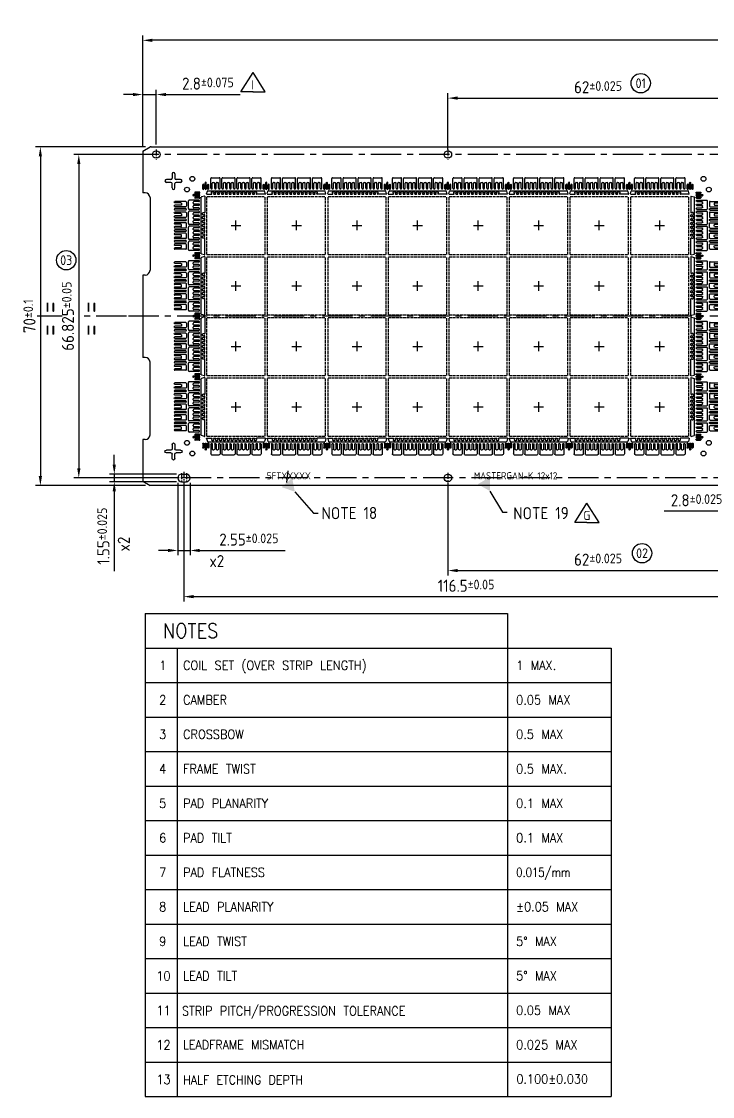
# Model space of a CAD drawing. Extents: x 385 to 747, y -67 to 169.
# Drawn here: x 385.2 to 527.8, y -52.6 to 169.4 of the extents above; entities that cross this region are included whole.
import ezdxf
from ezdxf import colors
from ezdxf.entities.mleader import LeaderData, LeaderLine
from ezdxf.enums import TextEntityAlignment as Align
from ezdxf.math import Vec2, Vec3

# ---------------------------------------------------------------- set-up
doc = ezdxf.new("R2010")
doc.units = 0
for name, pattern in [('AM_ISO02W050', [7.5, 6, -1.5]), ('AXES', [2, 1.25, -0.25, 0.25, -0.25]), ('CONTINU', [0])]:
    doc.linetypes.add(name, pattern=pattern)
for name, color, linetype, lineweight in [('AXIS', 4, 'AXES', 25), ('DIMENSIONS', 3, 'Continuous', 25), ('NOTES', 6, 'CONTINU', 25)]:
    doc.layers.add(name, color=color, linetype=linetype, lineweight=lineweight)
for name, color, linetype in [('bottom leadframe', 7, 'Continuous'), ('leadframe', 7, 'Continuous'), ('Marking(top side)', 200, 'Continuous'), ('Outline', 6, 'AM_ISO02W050'), ('top leadframe', 5, 'Continuous')]:
    doc.layers.add(name, color=color, linetype=linetype)
doc.styles.add('CONVERTER_1', font='txt.shx', dxfattribs={"width": 0.9})
doc.styles.add('CONVERTER_27', font='txt.shx', dxfattribs={"width": 0.8})
doc.styles.get("Standard").update_dxf_attribs({"font": 'ISOCP.SHX', "bigfont": 'bigfont.shx'})
doc.dimstyles.new('ST standard$0', dxfattribs={"dimtxt": 2.5, "dimasz": 2, "dimexe": 1, "dimexo": 1, "dimgap": 1, "dimtad": 1, "dimdec": 3, "dimdsep": 46, "dimtxsty": 'STANDARD', "dimcen": 0, "dimclrd": 3, "dimclre": 3, "dimclrt": 1, "dimadec": 0, "dimazin": 2, "dimtol": 1, "dimtp": 0.1, "dimtm": 0.1, "dimtfac": 0.8, "dimtdec": 3, "dimtmove": 0, "dimatfit": 3, "dimfxl": 1, "dimtolj": 2, "dimlwd": -1, "dimlwe": -1, "dimarcsym": 1})

# ---------------------------------------------------------------- blocks, each defined once
blk = doc.blocks.new('leadframe outline')
for centre in [(-62, 33.41), (0, 33.41), (62, 33.41), (-122.2, -33.41), (-62, -33.41), (0, -33.41), (62, -33.41), (122.2, -33.41)]:
    blk.add_circle(centre, 0.775)
at = {"layer": 'AXIS', "ltscale": 50}
for p, q in [((-18.4, 32.01), (-18.4, 36.01)), ((-2.8, 32.02), (-2.8, 36.02))]:
    blk.add_line(p, q, dxfattribs=at)
at = {"layer": 'AXIS', "ltscale": 5}
for p, q in [((0, -37.72), (0, 37.72)), ((-131.77, 33.68), (-1.55, 33.68)), ((-119.11, 33.41), (128.33, 33.41)), ((-128.33, 0), (128.33, 0)), ((-128.33, -33.41), (128.33, -33.41))]:
    blk.add_line(p, q, dxfattribs=at)
at = {"layer": 'AXIS'}
for p, q in [((-117, 32.41), (-117, 34.41)), ((-116.5, 32.16), (-116.5, 34.66)), ((-116, 32.41), (-116, 34.41)), ((-62, 32.37), (-62, 34.45)), ((62, 32.37), (62, 34.45)), ((116, 32.41), (116, 34.41)), ((116.5, 32.16), (116.5, 34.66)), ((117, 32.41), (117, 34.41)), ((-122.2, -34.45), (-122.2, -32.37)), ((-62, -34.45), (-62, -32.37)), ((62, -34.45), (62, -32.37)), ((122.2, -34.45), (122.2, -32.37))]:
    blk.add_line(p, q, dxfattribs=at)
at = {"layer": 'bottom leadframe', "ltscale": 50}
for centre in [(-18.4, 33.68), (-2.8, 33.68)]:
    blk.add_circle(centre, 0.775, dxfattribs=at)
at = {"layer": 'leadframe', "ltscale": 50}
for p, q in [((-125, 34.1), (-123.44, 35)), ((125, 34.1), (123.44, 35)), ((-125, -34.1), (-123.44, -35)), ((123.27, -35), (123.44, -35)), ((125, -34.1), (123.44, -35))]:
    blk.add_line(p, q, dxfattribs=at)
at = {"layer": 'leadframe'}
for p, q in [((-125, 25.5), (-125, 34.1)), ((-123.44, 35), (123.44, 35)), ((-117, 34.19), (-116, 34.19)), ((117, 34.19), (116, 34.19)), ((125, 25.5), (125, 34.1)), ((-117, 32.64), (-116, 32.64)), ((117, 32.64), (116, 32.64)), ((-124.5, 25.5), (-125, 25.5)), ((-123.5, 24.5), (-123.5, 9.5)), ((123.5, 24.5), (123.5, 9.5)), ((124.5, 25.5), (125, 25.5)), ((-125, -8.5), (-125, 8.5)), ((-124.5, 8.5), (-125, 8.5)), ((124.5, 8.5), (125, 8.5)), ((125, -8.5), (125, 8.5)), ((-124.5, -8.5), (-125, -8.5)), ((124.5, -8.5), (125, -8.5)), ((-123.5, -24.5), (-123.5, -9.5)), ((123.5, -24.5), (123.5, -9.5)), ((-125, -34.1), (-125, -25.5)), ((-124.5, -25.5), (-125, -25.5)), ((124.5, -25.5), (125, -25.5)), ((125, -34.1), (125, -25.5)), ((123.27, -35), (-123.44, -35))]:
    blk.add_line(p, q, dxfattribs=at)
for centre, radius, start, end in [((-117, 33.41), 0.775, 90, 270), ((-116, 33.41), 0.775, 270, 90), ((116, 33.41), 0.775, 90, 270), ((117, 33.41), 0.775, 270, 90), ((-124.5, 24.5), 1, 0, 90), ((124.5, 24.5), 1, 90, 180), ((-124.5, 9.5), 1, 270, 0), ((124.5, 9.5), 1, 180, 270), ((-124.5, -9.5), 1, 0, 90), ((124.5, -9.5), 1, 90, 180), ((-124.5, -24.5), 1, 270, 360), ((124.5, -24.5), 1, 180, 270)]:
    blk.add_arc(centre, radius, start, end, dxfattribs=at)
blk = doc.blocks.new('*D5')
at = {"layer": 'Defpoints', "color": 0, "ltscale": 50, "transparency": 16777216}
for p in [(411.75, 143.56), (389.06, 73.56), (411.75, 73.56)]:
    blk.add_point(p, dxfattribs=at)
at = {"layer": 'DIMENSIONS', "color": 3, "linetype": 'ByBlock', "ltscale": 50, "transparency": 16777216}
for p, q in [((410.75, 143.56), (388.06, 143.56)), ((410.75, 73.56), (388.06, 73.56))]:
    blk.add_line(p, q, dxfattribs=at)
at = {"layer": 'DIMENSIONS', "color": 3, "ltscale": 50, "transparency": 16777216}
blk.add_line((389.06, 141.56), (389.06, 75.56), dxfattribs=at)
for points in [[(388.72, 141.56), (389.39, 141.56), (389.06, 143.56)], [(388.72, 75.56), (389.39, 75.56), (389.06, 73.56)]]:
    blk.add_solid(points, dxfattribs=at)
at = {"layer": 'DIMENSIONS', "color": 1, "ltscale": 50, "transparency": 16777216, "insert": (386.81, 108.56), "char_height": 2.5, "attachment_point": 5, "rotation": 90}
blk.add_mtext('\\A2;70{\\H2;±0.1}', dxfattribs=at)
blk = doc.blocks.new('*D6')
at = {"layer": 'Defpoints', "color": 0, "ltscale": 50, "transparency": 16777216}
for p in [(410.19, 165.55), (410.19, 142.66), (660.19, 142.66)]:
    blk.add_point(p, dxfattribs=at)
at = {"layer": 'DIMENSIONS', "color": 3, "linetype": 'ByBlock', "ltscale": 50, "transparency": 16777216}
for p, q in [((410.19, 143.66), (410.19, 166.55)), ((660.19, 143.66), (660.19, 166.55))]:
    blk.add_line(p, q, dxfattribs=at)
at = {"layer": 'DIMENSIONS', "color": 3, "ltscale": 50, "transparency": 16777216}
blk.add_line((658.19, 165.55), (412.19, 165.55), dxfattribs=at)
for points in [[(412.19, 165.88), (412.19, 165.21), (410.19, 165.55)], [(658.19, 165.88), (658.19, 165.21), (660.19, 165.55)]]:
    blk.add_solid(points, dxfattribs=at)
at = {"layer": 'DIMENSIONS', "color": 1, "ltscale": 50, "transparency": 16777216, "insert": (535.19, 167.8), "char_height": 2.5, "attachment_point": 5}
blk.add_mtext('\\A2;250{\\H2;±0.1}', dxfattribs=at)
blk = doc.blocks.new('*D9')
at = {"layer": 'Defpoints', "color": 0, "ltscale": 50, "transparency": 16777216}
for p in [(535.19, 153.61), (473.19, 141.97), (535.19, 141.97)]:
    blk.add_point(p, dxfattribs=at)
at = {"layer": 'DIMENSIONS', "color": 3, "linetype": 'ByBlock', "ltscale": 50, "transparency": 16777216}
for p, q in [((473.19, 142.97), (473.19, 154.61)), ((535.19, 142.97), (535.19, 154.61))]:
    blk.add_line(p, q, dxfattribs=at)
at = {"layer": 'DIMENSIONS', "color": 3, "ltscale": 50, "transparency": 16777216}
blk.add_line((475.19, 153.61), (533.19, 153.61), dxfattribs=at)
for points in [[(475.19, 153.95), (475.19, 153.28), (473.19, 153.61)], [(533.19, 153.95), (533.19, 153.28), (535.19, 153.61)]]:
    blk.add_solid(points, dxfattribs=at)
at = {"layer": 'DIMENSIONS', "color": 1, "ltscale": 50, "transparency": 16777216, "insert": (504.19, 155.86), "char_height": 2.5, "attachment_point": 5}
blk.add_mtext('\\A2;62{\\H2;±0.025}', dxfattribs=at)
blk = doc.blocks.new('*D10')
at = {"layer": 'Defpoints', "color": 0, "ltscale": 50, "transparency": 16777216}
for p in [(412.99, 141.97), (396.99, 75.15), (418.69, 75.15)]:
    blk.add_point(p, dxfattribs=at)
at = {"layer": 'DIMENSIONS', "color": 3, "linetype": 'ByBlock', "ltscale": 50, "transparency": 16777216}
for p, q in [((411.99, 141.97), (395.99, 141.97)), ((417.69, 75.15), (395.99, 75.15))]:
    blk.add_line(p, q, dxfattribs=at)
at = {"layer": 'DIMENSIONS', "color": 3, "ltscale": 50, "transparency": 16777216}
blk.add_line((396.99, 139.97), (396.99, 77.15), dxfattribs=at)
for points in [[(396.66, 139.97), (397.33, 139.97), (396.99, 141.97)], [(396.66, 77.15), (397.33, 77.15), (396.99, 75.15)]]:
    blk.add_solid(points, dxfattribs=at)
at = {"layer": 'DIMENSIONS', "color": 1, "ltscale": 50, "transparency": 16777216, "insert": (394.74, 108.56), "char_height": 2.5, "attachment_point": 5, "rotation": 90}
blk.add_mtext('\\A2;66.825{\\H2;±0.05}', dxfattribs=at)
blk = doc.blocks.new('*D11')
at = {"layer": 'Defpoints', "color": 0, "ltscale": 50, "transparency": 16777216}
for p in [(473.19, 75.15), (535.19, 75.15), (535.19, 56.02)]:
    blk.add_point(p, dxfattribs=at)
at = {"layer": 'DIMENSIONS', "color": 3, "linetype": 'ByBlock', "ltscale": 50, "transparency": 16777216}
for p, q in [((473.19, 74.15), (473.19, 55.02)), ((535.19, 74.15), (535.19, 55.02))]:
    blk.add_line(p, q, dxfattribs=at)
at = {"layer": 'DIMENSIONS', "color": 3, "ltscale": 50, "transparency": 16777216}
blk.add_line((475.19, 56.02), (533.19, 56.02), dxfattribs=at)
for points in [[(475.19, 56.35), (475.19, 55.69), (473.19, 56.02)], [(533.19, 56.35), (533.19, 55.69), (535.19, 56.02)]]:
    blk.add_solid(points, dxfattribs=at)
at = {"layer": 'DIMENSIONS', "color": 1, "ltscale": 50, "transparency": 16777216, "insert": (504.19, 58.27), "char_height": 2.5, "attachment_point": 5}
blk.add_mtext('\\A2;62{\\H2;±0.025}', dxfattribs=at)
blk = doc.blocks.new('*D14')
at = {"layer": 'Defpoints', "color": 0, "ltscale": 50, "transparency": 16777216}
for p in [(418.69, 75.15), (535.19, 75.15), (535.19, 50.63)]:
    blk.add_point(p, dxfattribs=at)
at = {"layer": 'DIMENSIONS', "color": 3, "linetype": 'ByBlock', "ltscale": 50, "transparency": 16777216}
for p, q in [((418.69, 74.15), (418.69, 49.63)), ((535.19, 74.15), (535.19, 49.63))]:
    blk.add_line(p, q, dxfattribs=at)
at = {"layer": 'DIMENSIONS', "color": 3, "ltscale": 50, "transparency": 16777216}
blk.add_line((420.69, 50.63), (533.19, 50.63), dxfattribs=at)
for points in [[(420.69, 50.97), (420.69, 50.3), (418.69, 50.63)], [(533.19, 50.97), (533.19, 50.3), (535.19, 50.63)]]:
    blk.add_solid(points, dxfattribs=at)
at = {"layer": 'DIMENSIONS', "color": 1, "ltscale": 50, "transparency": 16777216, "insert": (476.94, 52.88), "char_height": 2.5, "attachment_point": 5}
blk.add_mtext('\\A2;116.5{\\H2;±0.05}', dxfattribs=at)
blk = doc.blocks.new('*D21')
at = {"layer": 'Defpoints', "color": 0, "ltscale": 50, "transparency": 16777216}
for p in [(417.42, 75.15), (419.97, 75.15), (419.97, 60.17)]:
    blk.add_point(p, dxfattribs=at)
at = {"layer": 'DIMENSIONS', "color": 3, "linetype": 'ByBlock', "ltscale": 50, "transparency": 16777216}
for p, q in [((417.42, 74.15), (417.42, 59.17)), ((419.97, 74.15), (419.97, 59.17))]:
    blk.add_line(p, q, dxfattribs=at)
at = {"layer": 'DIMENSIONS', "color": 3, "ltscale": 50, "transparency": 16777216}
for p, q in [((415.42, 60.17), (413.42, 60.17)), ((417.42, 60.17), (419.97, 60.17)), ((421.97, 60.17), (439.63, 60.17))]:
    blk.add_line(p, q, dxfattribs=at)
for points in [[(415.42, 60.5), (415.42, 59.84), (417.42, 60.17)], [(421.97, 60.5), (421.97, 59.84), (419.97, 60.17)]]:
    blk.add_solid(points, dxfattribs=at)
at = {"layer": 'DIMENSIONS', "color": 1, "ltscale": 50, "transparency": 16777216, "insert": (432.1, 62.42), "char_height": 2.5, "attachment_point": 5}
blk.add_mtext('\\A2;2.55{\\H2;±0.025}', dxfattribs=at)
blk = doc.blocks.new('*D23')
at = {"layer": 'Defpoints', "color": 0, "ltscale": 50, "transparency": 16777216}
for p in [(418.19, 75.92), (404.32, 74.37), (418.19, 74.37)]:
    blk.add_point(p, dxfattribs=at)
at = {"layer": 'DIMENSIONS', "color": 3, "ltscale": 50, "transparency": 16777216}
for p, q in [((404.32, 77.92), (404.32, 79.92)), ((404.32, 75.92), (404.32, 74.37)), ((404.32, 72.37), (404.32, 55.86))]:
    blk.add_line(p, q, dxfattribs=at)
at = {"layer": 'DIMENSIONS', "color": 3, "linetype": 'ByBlock', "ltscale": 50, "transparency": 16777216}
for p, q in [((417.19, 75.92), (403.32, 75.92)), ((417.19, 74.37), (403.32, 74.37))]:
    blk.add_line(p, q, dxfattribs=at)
at = {"layer": 'DIMENSIONS', "color": 3, "ltscale": 50, "transparency": 16777216}
for points in [[(403.98, 77.92), (404.65, 77.92), (404.32, 75.92)], [(403.98, 72.37), (404.65, 72.37), (404.32, 74.37)]]:
    blk.add_solid(points, dxfattribs=at)
at = {"layer": 'DIMENSIONS', "color": 1, "ltscale": 50, "transparency": 16777216, "insert": (402.07, 63.12), "char_height": 2.5, "attachment_point": 5, "rotation": 90}
blk.add_mtext('\\A2;1.55{\\H2;±0.025}', dxfattribs=at)
blk = doc.blocks.new('_DatumFilled')
at = {"color": 0, "linetype": 'ByBlock'}
blk.add_solid([(0, 0.577), (-1, 0), (0, -0.577)], dxfattribs=at)
blk = doc.blocks.new('*D29')
at = {"layer": 'Defpoints', "color": 0, "ltscale": 50, "transparency": 16777216}
for p in [(535.19, 75.15), (537.99, 74.88), (537.99, 68.28)]:
    blk.add_point(p, dxfattribs=at)
at = {"layer": 'DIMENSIONS', "color": 3, "linetype": 'ByBlock', "ltscale": 50, "transparency": 16777216}
for p, q in [((535.19, 74.15), (535.19, 67.28)), ((537.99, 73.88), (537.99, 67.28))]:
    blk.add_line(p, q, dxfattribs=at)
at = {"layer": 'DIMENSIONS', "color": 3, "ltscale": 50, "transparency": 16777216}
for p, q in [((533.19, 68.28), (517.87, 68.28)), ((537.99, 68.28), (535.19, 68.28)), ((539.99, 68.28), (541.99, 68.28))]:
    blk.add_line(p, q, dxfattribs=at)
for points in [[(533.19, 68.61), (533.19, 67.94), (535.19, 68.28)], [(539.99, 68.61), (539.99, 67.94), (537.99, 68.28)]]:
    blk.add_solid(points, dxfattribs=at)
at = {"layer": 'DIMENSIONS', "color": 1, "ltscale": 50, "transparency": 16777216, "insert": (524.53, 70.53), "char_height": 2.5, "attachment_point": 5}
blk.add_mtext('\\A2;2.8{\\H2;±0.025}', dxfattribs=at)
blk = doc.blocks.new('top fiducial')
at = {"layer": 'top leadframe', "ltscale": 50}
for p, q in [((1.16, 0.12), (-0.06, 0.12)), ((1.16, 0.62), (0.34, 0.62)), ((1.16, 0.38), (0.34, 0.38)), ((1.16, -0.12), (-0.06, -0.12)), ((1.16, -0.38), (0.34, -0.38)), ((1.16, -0.62), (0.34, -0.62))]:
    blk.add_line(p, q, dxfattribs=at)
for centre, start, end in [((-0.06, 0), 90, 270), ((0.34, 0.5), 90, 270), ((1.16, 0.5), 270, 90), ((1.16, 0), 270, 90), ((0.34, -0.5), 90, 270), ((1.16, -0.5), 270, 90)]:
    blk.add_arc(centre, 0.125, start, end, dxfattribs=at)
blk = doc.blocks.new('*U43')
at = {"layer": 'bottom leadframe', "ltscale": 50, "rotation": 270}
blk.add_blockref('top fiducial', (0, 1.15), dxfattribs=at)
blk = doc.blocks.new('*U44')
at = {"layer": 'bottom leadframe', "color": 0, "linetype": 'ByBlock', "lineweight": -2}
for p in [(0, 0), (12.5, 0), (25, 0), (37.5, 0), (50, 0), (62.5, 0), (75, 0), (87.5, 0)]:
    blk.add_blockref('*U43', p, dxfattribs=at)
at = {"layer": 'bottom leadframe', "color": 0, "linetype": 'ByBlock', "lineweight": -2, "transparency": 16777216}
blk.add_blockref('*U43', (100, 0), dxfattribs=at)
blk = doc.blocks.new('*U45')
at = {"layer": 'bottom leadframe', "ltscale": 50}
blk.add_blockref('top fiducial', (-0.65, 0), dxfattribs=at)
blk = doc.blocks.new('*U46')
at = {"layer": 'bottom leadframe', "color": 0, "linetype": 'ByBlock', "lineweight": -2}
for p in [(0, 0), (0, -12.5), (0, -25), (0, -37.5), (0, -50)]:
    blk.add_blockref('*U45', p, dxfattribs=at)
blk = doc.blocks.new('12x12 outline')
at = {"layer": 'AXIS', "ltscale": 50}
for p, q in [((0, -1.05), (0, 0.95)), ((-1, -0.05), (1, -0.05))]:
    blk.add_line(p, q, dxfattribs=at)
at = {"layer": 'Outline', "ltscale": 0.1}
for p, q in [((-6, -6.05), (-6, 5.95)), ((-6, 5.95), (6, 5.95)), ((6, -6.05), (6, 5.95)), ((-6, -6.05), (6, -6.05))]:
    blk.add_line(p, q, dxfattribs=at)
at = {"layer": 'top leadframe', "ltscale": 50}
blk.add_line((0, -0.05), (0, -0.05), dxfattribs=at)
blk = doc.blocks.new('*U57')
at = {"layer": 'leadframe', "ltscale": 50}
blk.add_blockref('12x12 outline', (0, 0.05), dxfattribs=at)
blk = doc.blocks.new('*U58')
at = {"layer": 'leadframe', "color": 0, "linetype": 'ByBlock', "lineweight": -2, "transparency": 16777216}
for p in [(0, 0), (12.5, 0), (25, 0), (37.5, 0), (50, 0), (62.5, 0), (75, 0), (87.5, 0), (0, -12.5), (12.5, -12.5), (25, -12.5), (37.5, -12.5), (50, -12.5), (62.5, -12.5), (75, -12.5), (87.5, -12.5), (0, -25), (12.5, -25), (25, -25), (37.5, -25), (50, -25), (62.5, -25), (75, -25), (87.5, -25), (0, -37.5), (12.5, -37.5), (25, -37.5), (37.5, -37.5), (50, -37.5), (62.5, -37.5), (75, -37.5), (87.5, -37.5)]:
    blk.add_blockref('*U57', p, dxfattribs=at)
blk = doc.blocks.new('external slots vertical A')
at = {"layer": 'top leadframe'}
for p, q in [((0, -1.2), (0, 1.2)), ((2.17, 1.35), (0.15, 1.35)), ((1, 0.7), (1, 0.9)), ((1, -0.1), (1, 0.1)), ((2.17, 1.05), (1.15, 1.05)), ((2.17, 0.55), (1.15, 0.55)), ((2.17, 0.25), (1.15, 0.25)), ((2.17, -1.35), (0.15, -1.35)), ((1, -0.9), (1, -0.7)), ((2.17, -0.25), (1.15, -0.25)), ((2.17, -0.55), (1.15, -0.55)), ((2.17, -1.05), (1.15, -1.05))]:
    blk.add_line(p, q, dxfattribs=at)
for centre, start, end in [((0.15, 1.2), 90, 180), ((1.15, 0.9), 90, 180), ((1.15, 0.7), 180, 270), ((1.15, 0.1), 90, 180), ((2.17, 1.2), 270, 90), ((2.17, 0.4), 270, 90), ((0.15, -1.2), 180, 270), ((1.15, -0.1), 180, 270), ((1.15, -0.7), 90, 180), ((1.15, -0.9), 180, 270), ((2.17, -0.4), 270, 90), ((2.17, -1.2), 270, 90)]:
    blk.add_arc(centre, 0.15, start, end, dxfattribs=at)
blk = doc.blocks.new('lead top horizhontal small')
at = {"layer": 'top leadframe'}
for p, q in [((-0.8, 0), (0.8, 0)), ((-0.95, -2.175), (-0.95, -0.15)), ((-0.65, -2.175), (-0.65, -1.15)), ((-0.5, -1), (-0.3, -1)), ((-0.15, -2.175), (-0.15, -1.15)), ((0.15, -2.175), (0.15, -1.15)), ((0.3, -1), (0.5, -1)), ((0.65, -2.175), (0.65, -1.15)), ((0.95, -2.175), (0.95, -0.15))]:
    blk.add_line(p, q, dxfattribs=at)
for centre, start, end in [((-0.8, -0.15), 90, 180), ((0.8, -0.15), 0, 90), ((-0.8, -2.175), 180, 0), ((-0.5, -1.15), 90, 180), ((-0.3, -1.15), 360, 90), ((0, -2.175), 180, 0), ((0.3, -1.15), 90, 180), ((0.5, -1.15), 0, 90), ((0.8, -2.175), 180, 0)]:
    blk.add_arc(centre, 0.15, start, end, dxfattribs=at)
blk = doc.blocks.new('lead top horizhontal new A')
at = {"layer": 'leadframe', "xscale": -1, "rotation": 180}
for p in [(-29.5, 6.7), (-21, 6.7)]:
    blk.add_blockref('lead top horizhontal small', p, dxfattribs=at)
at = {"layer": 'top leadframe', "ltscale": 50, "xscale": -1, "rotation": 270}
for p in [(-26.8, 6.7), (-23.7, 6.7)]:
    blk.add_blockref('external slots vertical A', p, dxfattribs=at)
blk = doc.blocks.new('lead top new 1')
at = {"layer": 'top leadframe', "ltscale": 50}
for p, q in [((0.01, 0.42), (0.11, 0.52)), ((0.01, 0.27), (0.01, 0.42)), ((0.05, 0.27), (0.01, 0.27)), ((0.05, 0.17), (0.05, 0.27)), ((0.08, 0.11), (0.08, 0.08)), ((0.11, 0.52), (0.41, 0.52)), ((0.41, 0.52), (0.51, 0.42)), ((0.45, 0.11), (0.45, 0.08)), ((0.48, 0.17), (0.48, 0.27)), ((0.51, 0.27), (0.48, 0.27)), ((0.51, 0.42), (0.51, 0.27))]:
    blk.add_line(p, q, dxfattribs=at)
for centre, start, end in [((0, 0.08), 270, 0), ((0, 0.11), 0, 51.3178), ((0.53, 0.11), 128.6822, 180), ((0.53, 0.08), 180, 270)]:
    blk.add_arc(centre, 0.08, start, end, dxfattribs=at)
blk = doc.blocks.new('lead top horizhontal 12x12')
at = {"layer": 'top leadframe', "ltscale": 50}
for p, q in [((-5.81, 0), (5.81, 0)), ((-6.02, -0.75), (-5.06, -0.75)), ((-4.53, -0.75), (-4.26, -0.75)), ((-3.73, -0.75), (-3.46, -0.75)), ((-2.93, -0.75), (-2.66, -0.75)), ((-2.13, -0.75), (-1.86, -0.75)), ((-1.33, -0.75), (-1.06, -0.75)), ((-0.53, -0.75), (-0.26, -0.75)), ((0.27, -0.75), (0.54, -0.75)), ((1.07, -0.75), (1.34, -0.75)), ((1.87, -0.75), (2.14, -0.75)), ((2.67, -0.75), (2.94, -0.75)), ((3.47, -0.75), (3.74, -0.75)), ((6.02, -0.75), (4.27, -0.75))]:
    blk.add_line(p, q, dxfattribs=at)
at = {"layer": 'top leadframe'}
for p, q in [((-6.07, -0.68), (-5.91, -0.07)), ((6.07, -0.68), (5.91, -0.07))]:
    blk.add_line(p, q, dxfattribs=at)
for centre, radius, start, end in [((-5.81, -0.1), 0.1, 90, 165), ((5.81, -0.1), 0.1, 15, 90), ((-6.02, -0.7), 0.05, 165, 270), ((6.02, -0.7), 0.05, 270, 15)]:
    blk.add_arc(centre, radius, start, end, dxfattribs=at)
at = {"layer": 'leadframe', "ltscale": 50}
for p in [(-5.06, -0.75), (-4.26, -0.75)]:
    blk.add_blockref('lead top new 1', p, dxfattribs=at)
at = {"layer": 'top leadframe', "ltscale": 50}
for p in [(-3.46, -0.75), (-2.66, -0.75), (-1.86, -0.75), (-1.06, -0.75), (-0.26, -0.75), (0.54, -0.75), (1.34, -0.75), (2.14, -0.75), (2.94, -0.75), (3.74, -0.75)]:
    blk.add_blockref('lead top new 1', p, dxfattribs=at)
blk = doc.blocks.new('*U59')
at = {"layer": 'leadframe'}
blk.add_blockref('lead top horizhontal 12x12', (0, -0.96), dxfattribs=at)
at = {"layer": 'top leadframe', "xscale": -1, "rotation": 180}
blk.add_blockref('lead top horizhontal new A', (25.25, 8.42), dxfattribs=at)
blk = doc.blocks.new('*U60')
at = {"layer": 'leadframe', "color": 0, "linetype": 'ByBlock', "lineweight": -2, "transparency": 16777216}
for p in [(0, 0), (12.5, 0), (25, 0), (37.5, 0), (50, 0), (62.5, 0), (75, 0), (87.5, 0)]:
    blk.add_blockref('*U59', p, dxfattribs=at)
blk = doc.blocks.new('external slots vertical B')
at = {"layer": 'NOTES'}
blk.add_line((-0.15, 0.55), (-2.375, 0.55), dxfattribs=at)
at = {"layer": 'top leadframe'}
for p, q in [((-0.15, 0.55), (-2.375, 0.55)), ((-1.15, 0.25), (-2.375, 0.25)), ((-1, -0.1), (-1, 0.1)), ((0, -0.4), (0, 0.4)), ((-1.15, -0.25), (-2.375, -0.25)), ((-0.15, -0.55), (-2.375, -0.55))]:
    blk.add_line(p, q, dxfattribs=at)
for centre, start, end in [((-2.375, 0.4), 90, 270), ((-1.15, 0.1), 0, 90), ((-0.15, 0.4), 0, 90), ((-2.375, -0.4), 90, 270), ((-1.15, -0.1), 270, 0), ((-0.15, -0.4), 270, 0)]:
    blk.add_arc(centre, 0.15, start, end, dxfattribs=at)
blk = doc.blocks.new('external slots vertical C')
at = {"layer": 'top leadframe'}
for p, q in [((-0.15, 0.19), (-2.38, 0.19)), ((-0.15, -0.11), (-2.38, -0.11))]:
    blk.add_line(p, q, dxfattribs=at)
for centre, start, end in [((-2.38, 0.04), 90, 270), ((-0.15, 0.04), 270, 90)]:
    blk.add_arc(centre, 0.15, start, end, dxfattribs=at)
blk = doc.blocks.new('external slots vertical')
at = {"layer": 'AXIS', "xscale": -1, "rotation": 180}
for p in [(-37.79, 124.5), (-37.79, 122.3)]:
    blk.add_blockref('external slots vertical B', p, dxfattribs=at)
at = {"layer": 'AXIS'}
for name, p in [('external slots vertical C', (-37.79, 123.36)), ('external slots vertical A', (-37.39, 121.65)), ('external slots vertical C', (-37.79, 121.16)), ('external slots vertical B', (-37.79, 120.1)), ('external slots vertical C', (-37.79, 118.96)), ('external slots vertical B', (-37.79, 117.9)), ('external slots vertical A', (-37.39, 118.55)), ('external slots vertical C', (-37.79, 116.76)), ('external slots vertical B', (-37.79, 115.7))]:
    blk.add_blockref(name, p, dxfattribs=at)
at = {"layer": 'leadframe', "ltscale": 50, "rotation": 90}
for p in [(-37.39, 124.35), (-37.39, 115.85)]:
    blk.add_blockref('lead top horizhontal small', p, dxfattribs=at)
blk = doc.blocks.new('leadframe top 12x12 vertical')
at = {"layer": 'top leadframe', "ltscale": 50}
for p, q in [((0, -5.81), (0, 5.81)), ((0.75, 6.02), (0.75, 2.67)), ((0.75, 1.87), (0.75, 2.14)), ((0.75, 1.07), (0.75, 1.34)), ((0.75, 0.27), (0.75, 0.54)), ((0.75, -0.53), (0.75, -0.26)), ((0.75, -1.33), (0.75, -1.06)), ((0.75, -2.13), (0.75, -1.86)), ((0.75, -6.02), (0.75, -2.66))]:
    blk.add_line(p, q, dxfattribs=at)
at = {"layer": 'top leadframe'}
for p, q in [((0.68, 6.07), (0.07, 5.91)), ((0.68, -6.07), (0.07, -5.91))]:
    blk.add_line(p, q, dxfattribs=at)
for centre, radius, start, end in [((0.1, 5.81), 0.1, 105, 180), ((0.7, 6.02), 0.05, 0, 105), ((0.1, -5.81), 0.1, 180, 255), ((0.7, -6.02), 0.05, 255, 360)]:
    blk.add_arc(centre, radius, start, end, dxfattribs=at)
at = {"layer": 'top leadframe', "ltscale": 50, "rotation": 90.00000000000003}
for p in [(0.75, 2.14), (0.75, 1.34), (0.75, 0.54), (0.75, -0.26), (0.75, -1.06), (0.75, -1.86), (0.75, -2.66)]:
    blk.add_blockref('lead top new 1', p, dxfattribs=at)
blk = doc.blocks.new('*U53')
at = {"layer": 'leadframe'}
blk.add_blockref('leadframe top 12x12 vertical', (2.42, 0), dxfattribs=at)
at = {"layer": 'top leadframe'}
blk.add_blockref('external slots vertical', (37.15, -120.08), dxfattribs=at)
blk = doc.blocks.new('*U54')
at = {"layer": 'leadframe', "color": 0, "linetype": 'ByBlock', "lineweight": -2, "transparency": 16777216}
for p in [(0, 0), (0, -12.5), (0, -25), (0, -37.5)]:
    blk.add_blockref('*U53', p, dxfattribs=at)
blk = doc.blocks.new('*U55')
at = {"layer": 'leadframe'}
blk.add_blockref('lead top horizhontal 12x12', (0, -0.96), dxfattribs=at)
at = {"layer": 'top leadframe', "xscale": -1, "rotation": 180}
blk.add_blockref('lead top horizhontal new A', (25.25, 8.42), dxfattribs=at)
blk = doc.blocks.new('*U56')
at = {"layer": 'leadframe', "color": 0, "linetype": 'ByBlock', "lineweight": -2, "transparency": 16777216}
for p in [(0, 0), (12.5, 0), (25, 0), (37.5, 0), (50, 0), (62.5, 0), (75, 0), (87.5, 0)]:
    blk.add_blockref('*U55', p, dxfattribs=at)
blk = doc.blocks.new('*U47')
at = {"layer": 'bottom leadframe', "ltscale": 50, "rotation": 270}
blk.add_blockref('top fiducial', (0, 1.15), dxfattribs=at)
blk = doc.blocks.new('*U48')
at = {"layer": 'bottom leadframe', "color": 0, "linetype": 'ByBlock', "lineweight": -2}
for p in [(0, 0), (12.5, 0), (25, 0), (37.5, 0), (50, 0), (62.5, 0), (75, 0), (87.5, 0)]:
    blk.add_blockref('*U47', p, dxfattribs=at)
at = {"layer": 'bottom leadframe', "color": 0, "linetype": 'ByBlock', "lineweight": -2, "transparency": 16777216}
blk.add_blockref('*U47', (100, 0), dxfattribs=at)
blk = doc.blocks.new('*U49')
at = {"layer": 'bottom leadframe', "ltscale": 50}
blk.add_blockref('top fiducial', (-0.65, 0), dxfattribs=at)
blk = doc.blocks.new('*U50')
at = {"layer": 'bottom leadframe', "color": 0, "linetype": 'ByBlock', "lineweight": -2}
for p in [(0, 0), (0, -12.5), (0, -25), (0, -37.5), (0, -50)]:
    blk.add_blockref('*U49', p, dxfattribs=at)
blk = doc.blocks.new('*U51')
at = {"layer": 'leadframe'}
blk.add_blockref('leadframe top 12x12 vertical', (2.42, 0), dxfattribs=at)
at = {"layer": 'top leadframe'}
blk.add_blockref('external slots vertical', (37.15, -120.08), dxfattribs=at)
blk = doc.blocks.new('*U52')
at = {"layer": 'leadframe', "color": 0, "linetype": 'ByBlock', "lineweight": -2, "transparency": 16777216}
for p in [(0, 0), (0, -12.5), (0, -25), (0, -37.5)]:
    blk.add_blockref('*U51', p, dxfattribs=at)
blk = doc.blocks.new('top external slot corner')
at = {"layer": 'top leadframe'}
for p, q in [((-0.55, -1.5125), (-1.4625, -1.5125)), ((-0.55, -2.1125), (-1.4625, -2.1125)), ((-0.3, -0.35), (-0.3, -1.2625)), ((0.3, -0.35), (0.3, -1.2625)), ((1.4625, -1.5125), (0.55, -1.5125)), ((1.4625, -2.1125), (0.55, -2.1125)), ((-0.3, -3.275), (-0.3, -2.3625)), ((0.3, -3.275), (0.3, -2.3625))]:
    blk.add_line(p, q, dxfattribs=at)
for centre, radius, start, end in [((-1.4625, -1.8125), 0.3, 90, 270), ((-0.55, -1.2625), 0.25, 270, 0), ((-0.55, -2.3625), 0.25, 360, 90), ((0, -0.35), 0.3, 0, 180), ((0.55, -1.2625), 0.25, 180, 270), ((0.55, -2.3625), 0.25, 90, 180), ((1.4625, -1.8125), 0.3, 270, 90), ((0, -3.275), 0.3, 180, 0)]:
    blk.add_arc(centre, radius, start, end, dxfattribs=at)
blk = doc.blocks.new('rev7 G')
at = {"layer": 'DIMENSIONS', "ltscale": 50}
for points in [[(2.53, 0), (0, 0), (2.51, 3.99)], [(2.49, 0), (5.01, 0), (2.51, 3.99)]]:
    blk.add_lwpolyline(points, dxfattribs=at)
blk.add_text('G', height=1.88, dxfattribs=at).set_placement((1.79, 0.51))
blk = doc.blocks.new('*D81')
at = {"layer": 'Defpoints', "color": 0, "ltscale": 50, "transparency": 16777216}
for p in [(410.19, 154.35), (410.19, 142.66), (412.99, 143.01)]:
    blk.add_point(p, dxfattribs=at)
at = {"layer": 'leadframe', "color": 3, "ltscale": 50, "transparency": 16777216}
for p, q in [((408.19, 154.35), (406.19, 154.35)), ((410.19, 154.35), (412.99, 154.35)), ((414.99, 154.35), (430.31, 154.35))]:
    blk.add_line(p, q, dxfattribs=at)
at = {"layer": 'leadframe', "color": 3, "linetype": 'ByBlock', "ltscale": 50, "transparency": 16777216}
for p, q in [((410.19, 143.66), (410.19, 155.35)), ((412.99, 144.01), (412.99, 155.35))]:
    blk.add_line(p, q, dxfattribs=at)
at = {"layer": 'leadframe', "color": 3, "ltscale": 50, "transparency": 16777216}
for points in [[(408.19, 154.68), (408.19, 154.01), (410.19, 154.35)], [(414.99, 154.68), (414.99, 154.01), (412.99, 154.35)]]:
    blk.add_solid(points, dxfattribs=at)
at = {"layer": 'leadframe', "color": 1, "ltscale": 50, "transparency": 16777216, "insert": (423.65, 156.6), "char_height": 2.5, "attachment_point": 5}
blk.add_mtext('\\A2;2.8{\\H2;±0.075}', dxfattribs=at)
blk = doc.blocks.new('rev9 I')
at = {"layer": 'DIMENSIONS', "ltscale": 50}
for points in [[(2.53, 0), (0, 0), (2.51, 3.99)], [(2.49, 0), (5.01, 0), (2.51, 3.99)]]:
    blk.add_lwpolyline(points, dxfattribs=at)
blk.add_text('I', height=1.88, dxfattribs=at).set_placement((2.16, 0.51))

msp = doc.modelspace()

# ---------------------------------------------------------------- linework, layer by layer
at = {"layer": 'AXIS', "ltscale": 5}
for p, q in [((393.5753, 108.5601), (388.3895, 108.5601)), ((406.8587, 108.5601), (396.9931, 108.5601))]:
    msp.add_line(p, q, dxfattribs=at)
at = {"layer": 'DIMENSIONS', "ltscale": 50}
for centre in [(512.9996, 156.686), (394.3967, 120.1311), (513.2786, 59.5993)]:
    msp.add_circle(centre, 2, dxfattribs=at)
at = {"layer": 'NOTES', "linetype": 'Continuous'}
for p, q in [((410.6987, 47.1215), (410.6987, -52.6285)), ((410.6987, 47.1215), (485.5112, 47.1215)), ((485.5112, 47.1215), (485.5112, -52.6285)), ((410.6987, 39.9965), (506.8862, 39.9965)), ((417.2946, 39.9965), (417.2946, -52.6285)), ((506.8862, 39.9965), (506.8862, -52.6285)), ((410.6987, 32.8715), (506.8862, 32.8715)), ((410.6987, 25.7465), (506.8862, 25.7465)), ((410.6987, 18.6215), (506.8862, 18.6215)), ((410.6987, 11.4965), (506.8862, 11.4965)), ((410.6987, 4.3715), (506.8862, 4.3715)), ((410.6987, -2.7535), (506.8862, -2.7535)), ((410.6987, -9.8785), (506.8862, -9.8785)), ((410.6987, -17.0035), (506.8862, -17.0035)), ((410.6987, -24.1285), (506.8862, -24.1285)), ((410.6987, -31.2535), (506.8862, -31.2535)), ((410.6987, -38.3785), (506.8862, -38.3785)), ((410.6987, -45.5035), (506.8862, -45.5035)), ((410.6987, -52.6285), (506.8862, -52.6285))]:
    msp.add_line(p, q, dxfattribs=at)
at = {"layer": 'top leadframe', "ltscale": 50}
msp.add_line((439.9588, 74.2024), (440.2246, 76.6425), dxfattribs=at)
for centre in [(420.4236, 136.9256), (525.9632, 136.9256), (419.3353, 134.7182), (527.0515, 134.7182), (419.3353, 82.402), (527.0515, 82.402), (420.4236, 80.1946), (525.9632, 80.1946)]:
    msp.add_circle(centre, 0.5, dxfattribs=at)

# ---------------------------------------------------------------- block references
at = {"layer": 'bottom leadframe', "ltscale": 50}
msp.add_blockref('top external slot corner', (416.5434, 138.3226), dxfattribs=at)
at = {"layer": 'bottom leadframe'}
for name, p in [('*U44', (423.1934, 134.8968)), ('*U46', (421.3564, 133.5601))]:
    msp.add_blockref(name, p, dxfattribs=at)
at = {"layer": 'bottom leadframe', "xscale": -1}
msp.add_blockref('*U50', (525.0304, 133.5601), dxfattribs=at)
at = {"layer": 'bottom leadframe', "ltscale": 50, "xscale": -1, "rotation": 180}
msp.add_blockref('top external slot corner', (416.5434, 78.7976), dxfattribs=at)
at = {"layer": 'bottom leadframe', "xscale": -1, "rotation": 180}
msp.add_blockref('*U48', (423.1934, 82.2234), dxfattribs=at)
at = {"layer": 'leadframe'}
for name, p in [('rev9 I', (430.4531, 154.8822)), ('*U60', (429.4434, 135.45)), ('*U54', (419.8484, 127.3099)), ('*U58', (429.4434, 127.3101))]:
    msp.add_blockref(name, p, dxfattribs=at)
at = {"layer": 'leadframe', "rotation": 180}
msp.add_blockref('leadframe outline', (535.1934, 108.5601), dxfattribs=at)
msp.add_blockref('leadframe outline', (535.1934, 108.5601), dxfattribs=at)
msp.add_blockref('leadframe outline', (535.1934, 108.5601), dxfattribs=at)
at = {"layer": 'leadframe', "xscale": -1}
msp.add_blockref('*U52', (526.5384, 127.3099), dxfattribs=at)
at = {"layer": 'leadframe', "xscale": -1, "rotation": 180}
msp.add_blockref('*U56', (429.4434, 81.6703), dxfattribs=at)
at = {"layer": 'leadframe', "ltscale": 50}
msp.add_blockref('rev7 G', (499.377, 65.9494), dxfattribs=at)

# ---------------------------------------------------------------- texts
at = {"layer": 'DIMENSIONS', "ltscale": 50}
for s, p in [('01', (512.9996, 156.686)), ('03', (394.3967, 120.1311)), ('02', (513.2786, 59.5993))]:
    msp.add_text(s, height=2, dxfattribs=at).set_placement(p, align=Align.MIDDLE_CENTER)
for p in [(392.7103, 104.4614), (401.1811, 104.4614)]:
    msp.add_text('= =', height=4, rotation=90, dxfattribs=at).set_placement(p)
at = {"layer": 'DIMENSIONS', "color": 1, "ltscale": 50}
for s, rotation, p in [('NOTE 18', 0.317868, (447.1059, 66.6051)), ('NOTE 19', 0.317868, (486.6947, 66.5932)), ('x2', 89.961561, (407.529, 59.9618)), ('x2', 359.961561, (423.9483, 56.7208))]:
    msp.add_text(s, height=2.5, rotation=rotation, dxfattribs=at).set_placement(p)
at = {"layer": 'Marking(top side)', "ltscale": 50}
msp.add_text('5FTXXXXX', height=1.5, dxfattribs=at).set_placement((440.3498, 74.3862), align=Align.BOTTOM_CENTER)
msp.add_text('MASTERGAN-K 12x12', height=1.5, dxfattribs=at).set_placement((478.5497, 74.8377))
at = {"layer": 'NOTES'}
for s, height, style, width, p in [('NOTES', 3, 'CONVERTER_1', 0.9, (414.343, 42.0818)), ('1', 1.9, 'CONVERTER_1', 0.9, (413.5916, 35.4794)), ('COIL SET (OVER STRIP LENGTH)', 1.9, 'CONVERTER_1', 0.9, (418.5119, 35.4794)), ('1 MAX.', 1.9, 'CONVERTER_1', 0.9, (487.2925, 35.4794)), ('2', 1.9, 'CONVERTER_1', 0.9, (413.5916, 28.3544)), ('CAMBER', 1.9, 'CONVERTER_1', 0.9, (418.5119, 28.3544)), ('0.05 MAX', 1.9, 'CONVERTER_1', 0.9, (487.2925, 28.3544)), ('3', 1.9, 'CONVERTER_1', 0.9, (413.5916, 21.2294)), ('CROSSBOW', 1.9, 'CONVERTER_1', 0.9, (418.5119, 21.2294)), ('0.5 MAX', 1.9, 'CONVERTER_1', 0.9, (487.2925, 21.2294)), ('4', 1.9, 'CONVERTER_1', 0.9, (413.5916, 14.1044)), ('FRAME TWIST', 1.9, 'CONVERTER_1', 0.9, (418.5119, 14.1044)), ('0.5 MAX.', 1.9, 'CONVERTER_1', 0.9, (487.2925, 14.1044)), ('5', 1.9, 'CONVERTER_1', 0.9, (413.5916, 6.9794)), ('PAD PLANARITY', 1.9, 'CONVERTER_1', 0.9, (418.5119, 6.9794)), ('0.1 MAX', 1.9, 'CONVERTER_1', 0.9, (487.2925, 6.9794)), ('6', 1.9, 'CONVERTER_1', 0.9, (413.5916, -0.1456)), ('PAD TILT', 1.9, 'CONVERTER_1', 0.9, (418.5119, -0.1456)), ('0.1 MAX', 1.9, 'CONVERTER_1', 0.9, (487.2925, -0.1456)), ('7', 1.9, 'CONVERTER_1', 0.9, (413.5916, -7.2706)), ('PAD FLATNESS', 1.9, 'CONVERTER_1', 0.9, (418.5119, -7.2706)), ('0.015/mm', 1.9, 'CONVERTER_27', 0.8, (487.2925, -7.2706)), ('8', 1.9, 'CONVERTER_1', 0.9, (413.5916, -14.3956)), ('LEAD PLANARITY', 1.9, 'CONVERTER_1', 0.9, (418.5119, -14.3956)), ('±0.05 MAX', 1.9, 'CONVERTER_1', 0.9, (487.2925, -14.3956)), ('9', 1.9, 'CONVERTER_1', 0.9, (413.5916, -21.5206)), ('LEAD TWIST', 1.9, 'CONVERTER_1', 0.9, (418.5119, -21.5206)), ('5° MAX', 1.9, 'CONVERTER_1', 0.9, (487.2925, -21.5206)), ('10', 1.9, 'CONVERTER_1', 0.9, (413.0181, -28.6731)), ('LEAD TILT', 1.9, 'CONVERTER_1', 0.9, (418.5119, -28.6456)), ('5° MAX', 1.9, 'CONVERTER_1', 0.9, (487.2925, -28.6456)), ('11', 1.9, 'CONVERTER_1', 0.9, (413.0181, -35.7981)), ('STRIP PITCH/PROGRESSION TOLERANCE', 1.9, 'CONVERTER_1', 0.9, (418.2876, -35.885)), ('0.05 MAX', 1.9, 'CONVERTER_1', 0.9, (487.2925, -35.7706)), ('12', 1.9, 'CONVERTER_1', 0.9, (413.0181, -42.9231)), ('LEADFRAME MISMATCH', 1.862, 'CONVERTER_1', 0.9, (418.5039, -42.8796)), ('0.025 MAX', 1.9, 'CONVERTER_1', 0.9, (487.2925, -42.8956)), ('13', 1.9, 'CONVERTER_1', 0.9, (413.0181, -50.0481)), ('HALF ETCHING DEPTH', 1.862, 'CONVERTER_1', 0.9, (418.5366, -50.1269)), ('0.100±0.030', 1.9, 'CONVERTER_1', 0.9, (487.325, -49.9511))]:
    msp.add_text(s, height=height, dxfattribs=dict(at, style=style, width=width)).set_placement(p)

# ---------------------------------------------------------------- dimensions: what is measured, and where the dimension line sits
at = {"layer": 'DIMENSIONS', "ltscale": 50}
dim = msp.add_linear_dim(base=(410.1934, 165.547), p1=(660.1934, 142.6601), p2=(410.1934, 142.6601), dimstyle='ST standard$0', dxfattribs=at)
dim.commit()
dim.dimension.update_dxf_attribs({"geometry": '*D6', "text_midpoint": (535.1934, 165.547), "dimtype": 128})
for base, p1, p2, override, picture, middle in [((535.1934, 153.6147), (473.1934, 141.9726), (535.1934, 141.9726), {"dimtp": 0.025, "dimtm": 0.025}, '*D9', (504.1934, 153.6147)), ((419.9684, 60.1707), (417.4184, 75.1476), (419.9684, 75.1476), {"dimtp": 0.025, "dimtm": 0.025}, '*D21', (432.0973, 60.1707)), ((535.1934, 50.6328), (418.6934, 75.1476), (535.1934, 75.1476), {"dimtp": 0.05, "dimtm": 0.05}, '*D14', (476.9434, 50.6328)), ((535.1934, 56.0191), (473.1934, 75.1476), (535.1934, 75.1476), {"dimtp": 0.025, "dimtm": 0.025}, '*D11', (504.1934, 56.0191)), ((537.9934, 68.2774), (535.1934, 75.1476), (537.9934, 74.8801), {"dimtp": 0.025, "dimtm": 0.025}, '*D29', (524.5327, 68.2774))]:
    dim = msp.add_linear_dim(base=base, p1=p1, p2=p2, dimstyle='ST standard$0', override=override, dxfattribs=at)
    dim.commit()
    dim.dimension.update_dxf_attribs({"geometry": picture, "text_midpoint": middle, "dimtype": 128})
dim = msp.add_linear_dim(base=(389.0552, 73.5601), p1=(411.7522, 143.5601), p2=(411.7522, 73.5601), angle=90, dimstyle='ST standard$0', dxfattribs=at)
dim.commit()
dim.dimension.update_dxf_attribs({"geometry": '*D5', "text_midpoint": (386.8052, 108.5601)})
dim = msp.add_linear_dim(base=(396.9931, 75.1476), p1=(412.9934, 141.9726), p2=(418.6934, 75.1476), angle=90, dimstyle='ST standard$0', override={"dimtp": 0.05, "dimtm": 0.05}, dxfattribs=at)
dim.commit()
dim.dimension.update_dxf_attribs({"geometry": '*D10', "text_midpoint": (396.9931, 108.5601), "dimtype": 128})
dim = msp.add_linear_dim(base=(404.3162, 74.3726), p1=(418.1934, 75.9226), p2=(418.1934, 74.3726), angle=90, dimstyle='ST standard$0', override={"dimtp": 0.025, "dimtm": 0.025}, dxfattribs=at)
dim.commit()
dim.dimension.update_dxf_attribs({"geometry": '*D23', "text_midpoint": (402.0662, 63.1187)})
at = {"layer": 'leadframe', "ltscale": 50}
dim = msp.add_linear_dim(base=(410.1934, 154.3454), p1=(412.9934, 143.0122), p2=(410.1934, 142.6601), dimstyle='ST standard$0', override={"dimtp": 0.075, "dimtm": 0.075}, dxfattribs=at)
dim.commit()
dim.dimension.update_dxf_attribs({"geometry": '*D81', "text_midpoint": (423.6541, 154.3454), "dimtype": 128})

# ---------------------------------------------------------------- leaders
at = {"layer": 'DIMENSIONS', "ltscale": 50}
ml = msp.add_multileader_mtext('Standard', dxfattribs=at)
ml.set_content('')
ml.set_leader_properties(color=3)
ml.set_arrow_properties(name='DATUMFILLED')
ml.build(insert=Vec2(0, 0))
ml.multileader.update_dxf_attribs({"text_left_attachment_type": 5, "text_right_attachment_type": 6, "dogleg_length": 1, "arrow_head_size": 2.5})
ctx = ml.context
ctx.base_point, ctx.char_height, ctx.arrow_head_size, ctx.plane_origin = Vec3(446.4126, 67.8588), 3.5, 2.5, Vec3(441.0303, 73.9933)
ctx.left_attachment, ctx.right_attachment, ctx.text_align_type = 5, 6, 2
notes = []
notes.append((ctx, [(0, (1, 1, 0), (445.4126, 67.8588), (1, 0), 1, [(0, [(439.9588, 74.2024)], 0, [])])]))
ctx.mtext, ml.multileader.dxf.content_type = None, 0
ml = msp.add_multileader_mtext('Standard', dxfattribs=at)
ml.set_content('')
ml.set_leader_properties(color=3)
ml.set_arrow_properties(name='DATUMFILLED')
ml.build(insert=Vec2(0, 0))
ml.multileader.update_dxf_attribs({"text_left_attachment_type": 5, "text_right_attachment_type": 6, "dogleg_length": 1, "arrow_head_size": 2.5})
ctx = ml.context
ctx.base_point, ctx.char_height, ctx.arrow_head_size, ctx.plane_origin = Vec3(485.4377, 68.0469), 3.5, 2.5, Vec3(480.1535, 73.8125)
ctx.left_attachment, ctx.right_attachment, ctx.text_align_type = 5, 6, 2
notes.append((ctx, [(0, (1, 1, 0), (484.4377, 68.0469), (1, 0), 1, [(0, [(480.6193, 74.5888)], 0, [])])]))
ctx.mtext, ml.multileader.dxf.content_type = None, 0
for ctx, leaders in notes:
    for number, flags, end, landing, length, lines in leaders:
        leader = LeaderData()
        leader.index, (leader.has_last_leader_line, leader.has_dogleg_vector, leader.attachment_direction) = number, flags
        leader.last_leader_point, leader.dogleg_vector, leader.dogleg_length = Vec3(end), Vec3(landing), length
        for number, points, colour, breaks in lines:
            line = LeaderLine()
            line.index, line.vertices, line.color, line.breaks = number, Vec3.list(points), colors.encode_raw_color(colour), breaks
            leader.lines.append(line)
        ctx.leaders.append(leader)

doc.saveas('drawing.dxf')
